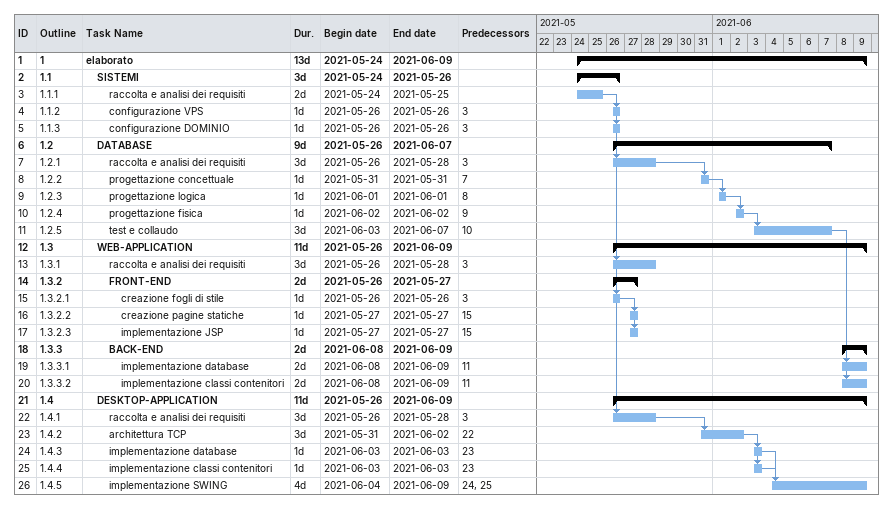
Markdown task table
| ID | WBS | Task | Duration | Start | Finish | Predecessors |
|---|---|---|---|---|---|---|
| 1 | 1 | **elaborato** | 13d | 2021-05-24 | 2021-06-09 |  |
| 2 | 1.1 | **SISTEMI** | 3d | 2021-05-24 | 2021-05-26 |  |
| 3 | 1.1.1 | raccolta e analisi dei requisiti | 2d | 2021-05-24 | 2021-05-25 |  |
| 4 | 1.1.2 | configurazione VPS | 1d | 2021-05-26 | 2021-05-26 | 3 |
| 5 | 1.1.3 | configurazione DOMINIO | 1d | 2021-05-26 | 2021-05-26 | 3 |
| 6 | 1.2 | **DATABASE** | 9d | 2021-05-26 | 2021-06-07 |  |
| 7 | 1.2.1 | raccolta e analisi dei requisiti | 3d | 2021-05-26 | 2021-05-28 | 3 |
| 8 | 1.2.2 | progettazione concettuale | 1d | 2021-05-31 | 2021-05-31 | 7 |
| 9 | 1.2.3 | progettazione logica | 1d | 2021-06-01 | 2021-06-01 | 8 |
| 10 | 1.2.4 | progettazione fisica | 1d | 2021-06-02 | 2021-06-02 | 9 |
| 11 | 1.2.5 | test e collaudo | 3d | 2021-06-03 | 2021-06-07 | 10 |
| 12 | 1.3 | **WEB-APPLICATION** | 11d | 2021-05-26 | 2021-06-09 |  |
| 13 | 1.3.1 | raccolta e analisi dei requisiti | 3d | 2021-05-26 | 2021-05-28 | 3 |
| 14 | 1.3.2 | **FRONT-END** | 2d | 2021-05-26 | 2021-05-27 |  |
| 15 | 1.3.2.1 | creazione fogli di stile | 1d | 2021-05-26 | 2021-05-26 | 3 |
| 16 | 1.3.2.2 | creazione pagine statiche | 1d | 2021-05-27 | 2021-05-27 | 15 |
| 17 | 1.3.2.3 | implementazione JSP | 1d | 2021-05-27 | 2021-05-27 | 15 |
| 18 | 1.3.3 | **BACK-END** | 2d | 2021-06-08 | 2021-06-09 |  |
| 19 | 1.3.3.1 | implementazione database | 2d | 2021-06-08 | 2021-06-09 | 11 |
| 20 | 1.3.3.2 | implementazione classi contenitori | 2d | 2021-06-08 | 2021-06-09 | 11 |
| 21 | 1.4 | **DESKTOP-APPLICATION** | 11d | 2021-05-26 | 2021-06-09 |  |
| 22 | 1.4.1 | raccolta e analisi dei requisiti | 3d | 2021-05-26 | 2021-05-28 | 3 |
| 23 | 1.4.2 | architettura TCP | 3d | 2021-05-31 | 2021-06-02 | 22 |
| 24 | 1.4.3 | implementazione database | 1d | 2021-06-03 | 2021-06-03 | 23 |
| 25 | 1.4.4 | implementazione classi contenitori | 1d | 2021-06-03 | 2021-06-03 | 23 |
| 26 | 1.4.5 | implementazione SWING | 4d | 2021-06-04 | 2021-06-09 | 24, 25 |
